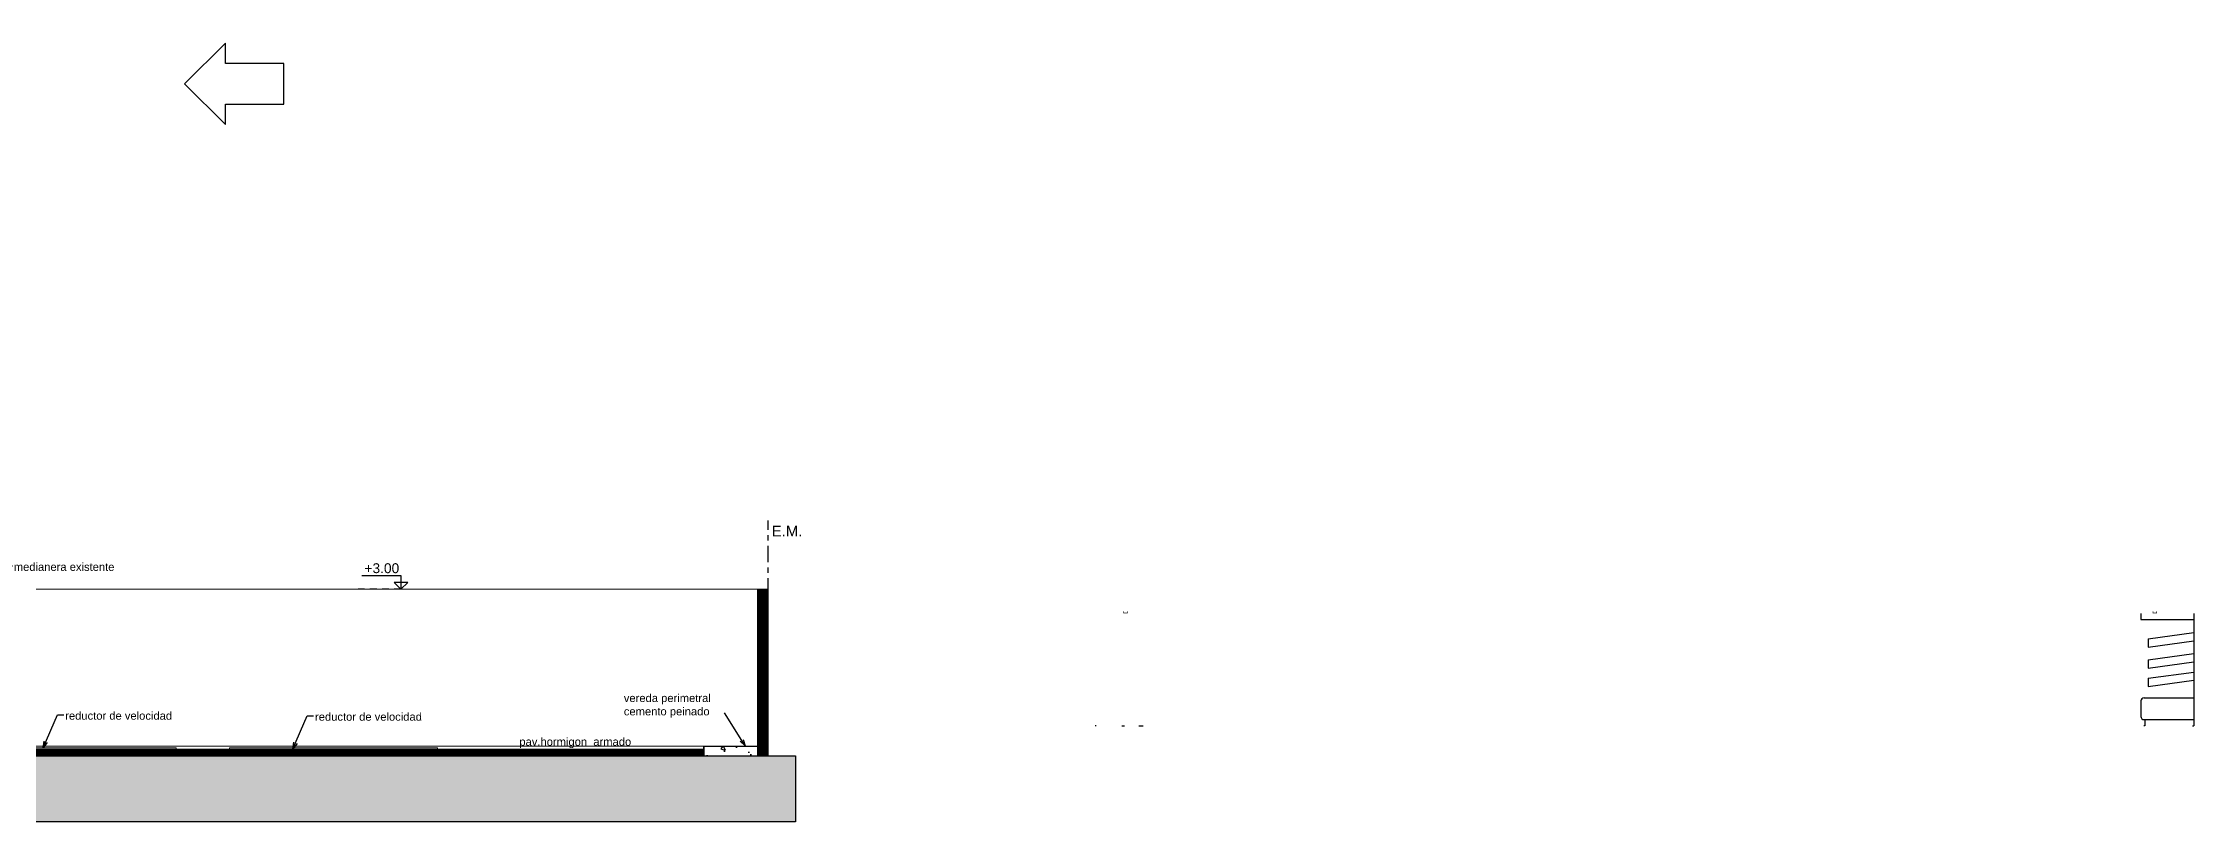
# Model space of a CAD drawing. Header units: metres. Extents: x 1093 to 1459, y -137 to 62.
# Drawn here: x 1309.58 to 1349.9, y -61.94 to -47.35 of the extents above; entities that cross this region are included whole.
import ezdxf

# ---------------------------------------------------------------- set-up
doc = ezdxf.new("R2010")
doc.units = ezdxf.units.M
doc.header["$LTSCALE"] = 0.508
for name, pattern in [('ACAD_ISO10W100', [18, 12, -3, 0, -3]), ('HIDDEN', [0.375, 0.25, -0.125]), ('HIDDEN2', [0.1875, 0.125, -0.0625])]:
    doc.linetypes.add(name, pattern=pattern)
doc.layers.get('0').update_dxf_attribs({"color": 9})
for name, color, linetype in [('1-EJES', 9, 'ACAD_ISO10W100'), ('2-texto', 9, 'Continuous'), ('3-muros', 9, 'Continuous'), ('3-tabiques', 9, 'Continuous'), ('3-VISTA', 9, 'Continuous'), ('4-carpinterias', 9, 'Continuous'), ('7-artef', 9, 'Continuous'), ('8-cotas-100', 9, 'Continuous'), ('9-Hatch', 9, 'Continuous'), ('9-Hatch existente', 9, 'Continuous'), ('Estructura', 9, 'HIDDEN2')]:
    doc.layers.add(name, color=color, linetype=linetype)
doc.styles.add('swiss', font='swissel.ttf')
doc.dimstyles.new('dim-100', dxfattribs={"dimtxt": 0.2, "dimasz": 0.12, "dimexe": 0.05, "dimexo": 0, "dimgap": 0.05, "dimtad": 1, "dimzin": 4, "dimtxsty": 'swiss', "dimblk": 'ARCHTICK', "dimcen": 0.5, "dimdle": 0.1, "dimclrd": 256, "dimclre": 252, "dimclrt": 256, "dimadec": 0, "dimazin": 0, "dimtfac": 1, "dimtix": 1, "dimtmove": 2, "dimatfit": 3, "dimldrblk": 'OPEN30', "dimfxl": 0.05, "dimtolj": 1, "dimtzin": 0, "dimarcsym": 0})
pattern_1 = [(315, (2e-13, 2.091371), (0.01122532015, 0.01122532015), [])]

# ---------------------------------------------------------------- blocks, each defined once
blk = doc.blocks.new('_ARCHTICK')
at = {"color": 0, "linetype": 'ByBlock', "const_width": 0.15}
blk.add_lwpolyline([(-0.5, -0.5), (0.5, 0.5)], dxfattribs=at)
blk = doc.blocks.new('_Open30')
at = {"color": 0, "linetype": 'ByBlock', "lineweight": -2}
for p, q in [((-1, 0.27), (0, 0)), ((0, 0), (-1, -0.27)), ((0, 0), (-1, 0))]:
    blk.add_line(p, q, dxfattribs=at)

msp = doc.modelspace()

# ---------------------------------------------------------------- hatches: boundary and pattern name
at = {"layer": '9-Hatch'}
h = msp.add_hatch(dxfattribs=at)
h.set_pattern_fill('HOUND', color=256, scale=0.1, angle=45)
h.paths.add_polyline_path([(1323.684, -61.944), (1323.684, -60.702), (1258.047, -60.702), (1258.047, -61.944)])
at = {"layer": '9-Hatch', "linetype": 'Continuous', "lineweight": 0}
h = msp.add_hatch(dxfattribs=at)
h.set_pattern_fill('ANSI31', color=256, scale=0.005, angle=-90)
h.set_pattern_definition(pattern_1)
h.paths.add_polyline_path([(1321.964, -60.582), (1301.974, -60.582), (1258.574, -60.582), (1258.574, -60.702), (1321.964, -60.702)])
at = {"layer": '9-Hatch'}
h = msp.add_hatch(dxfattribs=at)
h.set_pattern_fill('AR-CONC', color=256, scale=0.005, angle=-90)
h.set_pattern_definition([(320, (2e-13, 2.0914), (-0.07969543, -0.91092334), [0.09525, -1.04775]), (265, (2e-13, 2.0914), (0.9552842, 0.1762171), [0.0762, -0.8382029]), (10.451445, (-0.0066, 2.0155), (0.87558876, -0.73470624), [0.08095004, -0.8904512]), (316.1842, (0.254, 2.0914), (-0.2102116, -1.3553952), [0.142875, -1.571625]), (6.63556, (0.2365, 1.9784), (1.2371306, -1.1870207), [0.1214251, -1.335678]), (261.18415, (0.254, 2.0914), (1.2371306, -1.1870207), [0.1142998, -1.2572987]), (291, (0.1905, 1.9644), (-0.511326, -0.75807196), [0.09525, -1.04775]), (236, (0.1905, 1.9644), (0.9209398, -0.30901014), [0.0762, -0.8382]), (341.451445, (0.1479, 1.9012), (0.40961384, -1.0670821), [0.08095004, -0.8904497]), (307.5, (2e-13, 2.09137), (0.422775194, -0.01544302), [0, -0.82804, 0, -0.8509, 0, -0.841375]), (277.5, (2e-13, 2.09137), (0.50090287, -0.33409831), [0, -0.48514, 0, -0.80899, 0, -0.320675]), (237.5, (2e-13, 2.37458), (-0.02864372, -0.67795298), [0, -0.3175, 0, -0.9906, 0, -1.31445]), (227.5, (2e-13, 2.5016), (0.12713246, -0.7406459), [0, -0.41275, 0, -0.65786, 0, -0.93345])])
h.paths.add_polyline_path([(1322.974, -60.532), (1321.974, -60.532), (1321.974, -60.702), (1322.974, -60.702)])
at = {"layer": '9-Hatch existente', "linetype": 'Continuous', "lineweight": 0}
h = msp.add_hatch(dxfattribs=at)
h.set_pattern_fill('ANSI31', color=256, scale=0.005, angle=-90)
h.set_pattern_definition(pattern_1)
h.paths.add_polyline_path([(1323.174, -57.582), (1322.974, -57.582), (1322.974, -60.702), (1323.174, -60.702)])

# ---------------------------------------------------------------- linework, layer by layer
at = {"layer": '1-EJES', "linetype": 'ACAD_ISO10W100', "ltscale": 0.05}
msp.add_line((1323.174, -60.702), (1323.174, -56.295), dxfattribs=at)
at = {"layer": '2-texto', "linetype": 'HIDDEN'}
msp.add_line((1316.291, -57.582), (1315.491, -57.582), dxfattribs=at)
at = {"layer": '2-texto'}
msp.add_line((1316.422, -57.459), (1316.161, -57.459), dxfattribs=at)
msp.add_lwpolyline([(1312.999, -47.347), (1312.236, -48.11), (1312.999, -48.873), (1312.999, -48.491), (1314.096, -48.491), (1314.096, -47.728), (1312.999, -47.728)], close=True, dxfattribs=at)
for points in [[(1315.558, -57.328), (1316.291, -57.328), (1316.291, -57.582)], [(1316.291, -57.582), (1316.161, -57.459)], [(1316.291, -57.582), (1316.422, -57.459)]]:
    msp.add_lwpolyline(points, dxfattribs=at)
at = {"layer": '3-muros', "linetype": 'Continuous', "lineweight": 0}
for p, q in [((1323.174, -57.582), (1322.974, -57.582)), ((1322.974, -57.582), (1322.974, -60.702)), ((1323.174, -60.702), (1323.174, -57.582))]:
    msp.add_line(p, q, dxfattribs=at)
at = {"layer": '3-muros'}
msp.add_lwpolyline([(1258.047, -60.702), (1323.684, -60.702), (1323.684, -61.944), (1258.047, -61.944)], close=True, dxfattribs=at)
at = {"layer": '3-muros', "linetype": 'Continuous', "lineweight": 0, "flags": 128}
for points in [[(1321.964, -60.702), (1321.964, -60.522), (1322.974, -60.522)], [(1321.974, -60.702), (1321.974, -60.532), (1322.974, -60.532)]]:
    msp.add_lwpolyline(points, dxfattribs=at)
at = {"layer": '3-tabiques', "const_width": 0.01}
for points in [[(1329.906, -57.999), (1329.906, -58.027), (1329.836, -58.027), (1329.836, -57.999)], [(1349.132, -58), (1349.132, -58.028), (1349.202, -58.028), (1349.202, -58)]]:
    msp.add_lwpolyline(points, dxfattribs=at)
at = {"layer": '3-VISTA', "linetype": 'Continuous', "lineweight": 0}
for p, q in [((1322.974, -57.582), (1304.874, -57.582)), ((1321.964, -60.522), (1304.874, -60.525))]:
    msp.add_line(p, q, dxfattribs=at)
at = {"layer": '4-carpinterias', "linetype": 'Continuous', "lineweight": 0, "flags": 128}
for points in [[(1308.174, -60.582), (1308.174, -60.553), (1312.074, -60.553), (1312.074, -60.582)], [(1313.074, -60.582), (1313.074, -60.553), (1316.974, -60.553), (1316.974, -60.582)]]:
    msp.add_lwpolyline(points, dxfattribs=at)
at = {"layer": '7-artef'}
for p, q in [((1348.904, -58.04), (1348.904, -58.152)), ((1349.9, -58.04), (1349.9, -60.14)), ((1348.904, -58.152), (1349.9, -58.152)), ((1349.042, -58.514), (1349.9, -58.396)), ((1349.042, -58.514), (1349.042, -58.669)), ((1349.042, -58.669), (1349.9, -58.551)), ((1349.042, -58.908), (1349.9, -58.79)), ((1349.042, -58.908), (1349.042, -59.063)), ((1349.042, -59.063), (1349.9, -58.945)), ((1349.042, -59.252), (1349.9, -59.134)), ((1349.042, -59.252), (1349.042, -59.407)), ((1348.964, -59.617), (1349.9, -59.617)), ((1349.042, -59.407), (1349.9, -59.288)), ((1348.904, -59.677), (1348.904, -59.966)), ((1348.964, -60.026), (1349.9, -60.026)), ((1348.977, -60.026), (1348.977, -60.14)), ((1329.322, -60.14), (1329.303, -60.14)), ((1329.8, -60.14), (1329.853, -60.14)), ((1330.123, -60.14), (1330.2, -60.14)), ((1330.173, -60.14), (1330.2, -60.14)), ((1348.977, -60.14), (1348.957, -60.14)), ((1349.873, -60.14), (1349.9, -60.14))]:
    msp.add_line(p, q, dxfattribs=at)
for centre, start, end in [((1348.964, -59.677), 90, 180), ((1348.964, -59.966), 180, 270)]:
    msp.add_arc(centre, 0.06, start, end, dxfattribs=at)
at = {"layer": 'Estructura', "linetype": 'Continuous', "lineweight": 0}
msp.add_line((1301.974, -60.582), (1321.964, -60.582), dxfattribs=at)

# ---------------------------------------------------------------- texts
at = {"layer": '2-texto', "style": 'swiss'}
msp.add_text('+3.00', height=0.1847, dxfattribs=at).set_placement((1315.606, -57.281))
for s, insert, char_height, width, attachment_point in [('E.M.', (1323.241, -56.392), 0.2, 3.10441, 1), ('\\A1;medianera existente', (1309.033, -57.241), 0.15, 3.95327, 7), ('\\A1;vereda perimetral\\Pcemento peinado', (1320.468, -59.992), 0.15, 3.95327, 7), ('\\A1;reductor de velocidad', (1309.997, -60.03), 0.15, 3.95327, 7), ('\\A1;reductor de velocidad', (1314.68, -60.049), 0.15, 3.95327, 7), ('\\A1;pav.hormigon  armado', (1318.51, -60.56), 0.15, 3.95327, 7)]:
    msp.add_mtext(s, dxfattribs=dict(at, insert=insert, char_height=char_height, width=width, attachment_point=attachment_point))

# ---------------------------------------------------------------- leaders
at = {"layer": '8-cotas-100', "annotation_type": 0, "has_hookline": 1, "hookline_direction": 0}
for points in [[(1308.617, -57.765), (1308.887, -57.145), (1309.007, -57.145)], [(1309.582, -60.554), (1309.851, -59.934), (1309.971, -59.934)], [(1314.265, -60.573), (1314.534, -59.953), (1314.654, -59.953)]]:
    msp.add_leader(points, dimstyle='dim-100', override={"dimgap": 0.05, "dimtad": 0, "dimarcsym": 1}, dxfattribs=at)
at = {"layer": '8-cotas-100'}
msp.add_leader([(1322.742, -60.517), (1322.353, -59.897)], dimstyle='dim-100', override={"dimgap": 0.05, "dimtad": 0, "dimarcsym": 1}, dxfattribs=at)

doc.saveas('drawing.dxf')
